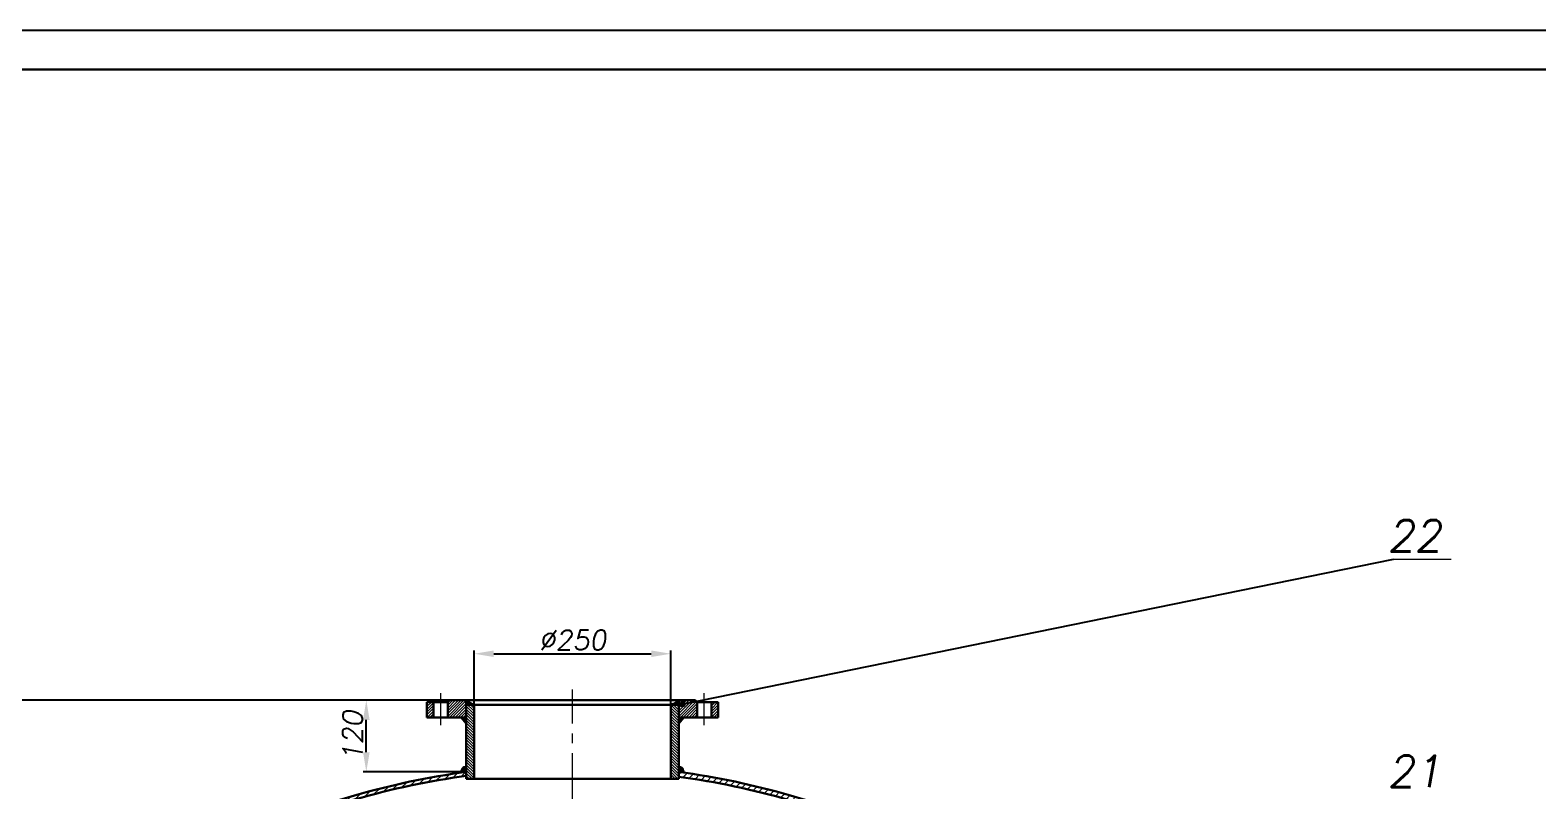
# Model space of a CAD drawing. Header units: inches. Extents: x -9 to 5931, y 0 to 8400.
# Drawn here: x 963 to 2879, y 7434 to 8400 of the extents above; entities that cross this region are included whole.
import ezdxf

# ---------------------------------------------------------------- set-up
doc = ezdxf.new("R2010")
doc.units = ezdxf.units.IN
doc.header["$LTSCALE"] = 50
doc.header["$MEASUREMENT"] = 0
doc.linetypes.add('CENTER', pattern=[2, 1.25, -0.25, 0.25, -0.25])
doc.layers.get('0').update_dxf_attribs({"plot": 0})
for name, color, linetype, lineweight in [('Dam', 2, 'Continuous', 30), ('kthuoc', 3, 'Continuous', 13), ('manh', 4, 'Continuous', 13), ('Tam', 1, 'CENTER', 13)]:
    doc.layers.add(name, color=color, linetype=linetype, lineweight=lineweight)
doc.styles.add('chu2.5', font='txt.shx', dxfattribs={"oblique": 10, "height": 25})
doc.dimstyles.new('kichthuoc2.5', dxfattribs={"dimtxt": 25, "dimasz": 25, "dimexe": 4, "dimexo": 0, "dimgap": 5, "dimtad": 1, "dimtoh": 1, "dimdec": 0, "dimzin": 0, "dimdsep": 46, "dimtxsty": 'chu2.5', "dimcen": 5, "dimclrd": 256, "dimclre": 256, "dimclrt": 256, "dimadec": 0, "dimazin": 0, "dimtfac": 1, "dimtdec": 0, "dimtmove": 0, "dimatfit": 0, "dimfxl": 0, "dimtolj": 1, "dimtzin": 0, "dimarcsym": 0})
pattern_1 = [(45, (18460.944, -284.3205), (-4.4194174, 4.4194174), [])]
pattern_2 = [(225, (11453.8166, 12079.4503), (1.76776695, -1.76776695), [])]
pattern_3 = [(135, (11453.8166, 12079.4503), (-1.76776695, -1.76776695), [])]

# ---------------------------------------------------------------- blocks, each defined once
blk = doc.blocks.new('*D48')
at = {"layer": 'DEFPOINTS', "color": 0}
for p in [(1390.2, 7549.3), (1541.2, 7549.3), (1517.2, 7458.2)]:
    blk.add_point(p, dxfattribs=at)
at = {"layer": 'manh', "lineweight": -2}
for p, q in [((1541.2, 7549.3), (1386.2, 7549.3)), ((1390.2, 7483.2), (1390.2, 7524.3)), ((1517.2, 7458.2), (1386.2, 7458.2))]:
    blk.add_line(p, q, dxfattribs=at)
at = {"layer": 'manh'}
for points in [[(1386, 7524.3), (1394.4, 7524.3), (1390.2, 7549.3)], [(1386, 7483.2), (1394.4, 7483.2), (1390.2, 7458.2)]]:
    blk.add_solid(points, dxfattribs=at)
at = {"layer": 'manh', "insert": (1372.7, 7503.7), "char_height": 25, "attachment_point": 5, "rotation": 90, "style": 'chu2.5'}
blk.add_mtext('\\A1;120', dxfattribs=at)
blk = doc.blocks.new('*D19')
at = {"layer": 'DEFPOINTS', "color": 0}
for p in [(1082.7, 7549.3), (735, 581.1), (961.2, 581.1)]:
    blk.add_point(p, dxfattribs=at)
at = {"layer": 'manh', "lineweight": -2}
for p, q in [((1082.7, 7549.3), (731, 7549.3)), ((735, 7524.3), (735, 606.1)), ((961.2, 581.1), (731, 581.1))]:
    blk.add_line(p, q, dxfattribs=at)
at = {"layer": 'manh'}
for points in [[(730.8, 7524.3), (739.1, 7524.3), (735, 7549.3)], [(730.8, 606.1), (739.1, 606.1), (735, 581.1)]]:
    blk.add_solid(points, dxfattribs=at)
at = {"layer": 'manh', "insert": (717.5, 4065.2), "char_height": 25, "attachment_point": 5, "rotation": 90, "style": 'chu2.5'}
blk.add_mtext('\\A1;9000', dxfattribs=at)
blk = doc.blocks.new('*D45')
at = {"layer": 'DEFPOINTS', "color": 0}
for p in [(839.5, 7549.3), (1652.2, 7549.3), (1084.4, 7187.2)]:
    blk.add_point(p, dxfattribs=at)
at = {"layer": 'manh', "lineweight": -2}
for p, q in [((1652.2, 7549.3), (835.5, 7549.3)), ((839.5, 7212.2), (839.5, 7524.3)), ((1084.4, 7187.2), (835.5, 7187.2))]:
    blk.add_line(p, q, dxfattribs=at)
at = {"layer": 'manh'}
for points in [[(835.4, 7524.3), (843.7, 7524.3), (839.5, 7549.3)], [(835.4, 7212.2), (843.7, 7212.2), (839.5, 7187.2)]]:
    blk.add_solid(points, dxfattribs=at)
at = {"layer": 'manh', "insert": (822, 7368.2), "char_height": 25, "attachment_point": 5, "rotation": 90, "style": 'chu2.5'}
blk.add_mtext('\\A1;350', dxfattribs=at)
blk = doc.blocks.new('*D13')
at = {"layer": 'DEFPOINTS', "color": 0}
for p in [(1777.2, 7608.2), (1527.2, 7470.6), (1777.2, 7459.2)]:
    blk.add_point(p, dxfattribs=at)
at = {"layer": 'manh', "lineweight": -2}
for p, q in [((1527.2, 7470.6), (1527.2, 7612.2)), ((1552.2, 7608.2), (1752.2, 7608.2)), ((1777.2, 7459.2), (1777.2, 7612.2))]:
    blk.add_line(p, q, dxfattribs=at)
at = {"layer": 'manh'}
for points in [[(1552.2, 7612.4), (1552.2, 7604.1), (1527.2, 7608.2)], [(1752.2, 7612.4), (1752.2, 7604.1), (1777.2, 7608.2)]]:
    blk.add_solid(points, dxfattribs=at)
at = {"layer": 'manh', "insert": (1652.2, 7625.7), "char_height": 25, "attachment_point": 5, "style": 'chu2.5'}
blk.add_mtext('\\A1;%%c250', dxfattribs=at)

msp = doc.modelspace()

# ---------------------------------------------------------------- hatches: boundary and pattern name
at = {"layer": 'kthuoc'}
h = msp.add_hatch(dxfattribs=at)
h.set_pattern_fill('ANSI31', color=256, scale=20, angle=180, style=0)
h.set_pattern_definition(pattern_2)
h.paths.add_polyline_path([(1467.2, 7546.8), (1467.2, 7527.3), (1475.7, 7527.3), (1475.7, 7546.8)])
h.paths.add_polyline_path([(1496.2, 7549.3), (1493.7, 7546.8), (1493.7, 7527.3), (1517.2, 7527.3), (1517.2, 7549.3)])
for points in [[(1517.2, 7549.3), (1527.2, 7543.3), (1517.2, 7543.3)], [(1787.2, 7549.3), (1777.2, 7543.3), (1787.2, 7543.3)], [(1509.7, 7527.3), (1517.2, 7519.8), (1517.2, 7527.3)], [(1794.7, 7527.3), (1787.2, 7519.8), (1787.2, 7527.3)], [(1517.2, 7465.2), (1517.2, 7458.2, 0.001745), (1510.3, 7457.2, -0.455385)], [(1787.2, 7465.2), (1787.2, 7458.2, -0.001745), (1794.2, 7457.2, 0.455385)]]:
    msp.add_hatch(color=256, dxfattribs=at).paths.add_polyline_path(points)
h = msp.add_hatch(dxfattribs=at)
h.set_pattern_fill('ANSI31', color=256, scale=20, angle=180, style=0)
h.set_pattern_definition(pattern_2)
h.paths.add_polyline_path([(1828.7, 7527.3), (1837.2, 7527.3), (1837.2, 7546.8), (1828.7, 7546.8)])
h.paths.add_polyline_path([(1810.7, 7527.3), (1810.7, 7546.8), (1808.2, 7549.3), (1787.2, 7549.3), (1787.2, 7527.3)])
h = msp.add_hatch(dxfattribs=at)
h.set_pattern_fill('ANSI31', color=256, scale=20, angle=90, style=0)
h.set_pattern_definition(pattern_3)
h.paths.add_polyline_path([(1517.2, 7449.3), (1527.2, 7449.3), (1527.2, 7545.3), (1517.2, 7545.3)])
h = msp.add_hatch(dxfattribs=at)
h.set_pattern_fill('ANSI31', color=256, scale=20, angle=90, style=0)
h.set_pattern_definition(pattern_3)
h.paths.add_polyline_path([(1787.2, 7545.3), (1777.2, 7545.3), (1777.2, 7449.3), (1787.2, 7449.3)])
h = msp.add_hatch(dxfattribs=at)
h.set_pattern_fill('ANSI31', color=256, scale=50, style=0)
h.set_pattern_definition(pattern_1)
h.paths.add_polyline_path([(1517.2, 7453.2, 0.072301), (1241.3, 7373.8, 0.063914), (1209.2, 7354), (1205.7, 7357.7, -0.064627), (1239.2, 7378.4, -0.072472), (1517.2, 7458.2)])
h = msp.add_hatch(dxfattribs=at)
h.set_pattern_fill('ANSI31', color=256, scale=50, style=0)
h.set_pattern_definition(pattern_1)
h.paths.add_polyline_path([(2065.2, 7378.4, 0.072472), (1787.2, 7458.2), (1787.2, 7453.2, -0.072301), (2063.2, 7373.8, -0.294716), (2150.2, 7238.9), (2150.2, 7223.1, -0.033766), (2155.2, 7225.3), (2155.2, 7238.9, 0.294716)])
at = {"layer": 'manh'}
msp.add_hatch(color=256, dxfattribs=at).paths.add_polyline_path([(1517.2, 7463.8), (1513.5, 7458.6, -0.001185), (1517.2, 7459.2)])

# ---------------------------------------------------------------- linework, layer by layer
msp.add_lwpolyline([(-9.2, 0), (-9.2, 8400), (5930.8, 8400), (5930.8, 0), (-9.2, 0)], close=True)
at = {"layer": 'Dam'}
for p, q in [((240.8, 8350), (5880.8, 8350)), ((1493.7, 7546.8), (1496.2, 7549.3)), ((1496.2, 7549.3), (1652.2, 7549.3)), ((1517.2, 7449.3), (1517.2, 7549.3)), ((1808.2, 7549.3), (1652.2, 7549.3)), ((1787.2, 7449.3), (1787.2, 7549.3)), ((1810.7, 7546.8), (1808.2, 7549.3)), ((1467.2, 7546.8), (1493.7, 7546.8)), ((1467.2, 7527.3), (1467.2, 7546.8)), ((1475.7, 7527.3), (1475.7, 7546.8)), ((1493.7, 7527.3), (1493.7, 7546.8)), ((1517.2, 7543.3), (1652.2, 7543.3)), ((1527.2, 7449.3), (1527.2, 7543.3)), ((1787.2, 7543.3), (1652.2, 7543.3)), ((1777.2, 7449.3), (1777.2, 7543.3)), ((1810.7, 7527.3), (1810.7, 7546.8)), ((1837.2, 7546.8), (1810.7, 7546.8)), ((1828.7, 7527.3), (1828.7, 7546.8)), ((1837.2, 7527.3), (1837.2, 7546.8)), ((1467.2, 7527.3), (1517.2, 7527.3)), ((1510.7, 7527.3), (1517.2, 7519.8)), ((1837.2, 7527.3), (1787.2, 7527.3)), ((1793.8, 7527.3), (1787.2, 7519.8)), ((1517.2, 7449.3), (1652.2, 7449.3)), ((1787.2, 7449.3), (1652.2, 7449.3))]:
    msp.add_line(p, q, dxfattribs=at)
for radius, start, end in [(1003, 97.7353, 114.3157), (998, 97.7743, 114.3157), (1003, 65.6843, 82.2647), (997, 65.6843, 82.2179)]:
    msp.add_arc((1652.2, 6464.3), radius, start, end, dxfattribs=at)
at = {"layer": 'kthuoc'}
for p, q in [((2695.4, 7728.3), (2769, 7728.3)), ((1527.2, 7543.3), (1517.2, 7549.3)), ((1777.2, 7543.3), (1787.2, 7549.3))]:
    msp.add_line(p, q, dxfattribs=at)
for centre, start, end in [((1517.2, 7458.2), 90, 187.9352), ((1787.2, 7458.2), 352.0648, 90)]:
    msp.add_arc(centre, 7, start, end, dxfattribs=at)
at = {"layer": 'manh'}
msp.add_line((1513.5, 7458.6), (1517.2, 7463.8), dxfattribs=at)
at = {"layer": 'Tam'}
for p, q in [((1484.7, 7517.5), (1484.7, 7558.2)), ((1652.2, 519.6), (1652.2, 7563)), ((1819.7, 7517.5), (1819.7, 7558.2))]:
    msp.add_line(p, q, dxfattribs=at)

# ---------------------------------------------------------------- texts
at = {"layer": 'manh', "char_height": 40, "attachment_point": 9, "style": 'chu2.5'}
for s, insert in [('22', (2756.5, 7737.9)), ('21', (2756.5, 7439))]:
    msp.add_mtext(s, dxfattribs=dict(at, insert=insert))

# ---------------------------------------------------------------- dimensions: what is measured, and where the dimension line sits
at = {"layer": 'manh'}
for base, p1, p2, angle, text, picture, middle in [((1777.2, 7608.2), (1527.2, 7470.6), (1777.2, 7459.2), 180, '%%c<>', '*D13', (1652.2, 7625.7)), ((735, 581.1), (1082.7, 7549.3), (961.2, 581.1), 90, '9000', '*D19', (717.5, 4065.2)), ((839.5, 7549.3), (1084.4, 7187.2), (1652.2, 7549.3), 90, '350', '*D45', (822, 7368.2)), ((1390.2, 7549.3), (1517.2, 7458.2), (1541.2, 7549.3), 90, '120', '*D48', (1372.7, 7503.7))]:
    dim = msp.add_linear_dim(base=base, p1=p1, p2=p2, angle=angle, text=text, dimstyle='kichthuoc2.5', dxfattribs=at)
    dim.commit()
    dim.dimension.update_dxf_attribs({"geometry": picture, "text_midpoint": middle})

# ---------------------------------------------------------------- leaders
at = {"layer": 'kthuoc'}
msp.add_leader([(1792.2, 7544.3), (2695.4, 7728.3)], dimstyle='kichthuoc2.5', override={"dimasz": 8, "dimtad": 0, "dimldrblk": 'Dot'}, dxfattribs=at)

doc.saveas('drawing.dxf')
